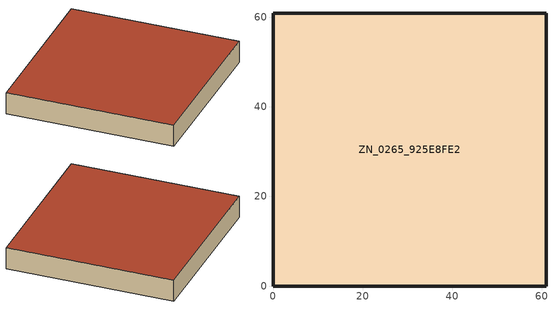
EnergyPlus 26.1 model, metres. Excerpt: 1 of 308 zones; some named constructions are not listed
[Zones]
ZN_0265_925E8FE2
 floor ground (Default_Floor_Construction): 0,60.93 60.93,60.93 60.93,0 0,0 z0
 wall outside (Default_Wall_Construction): 60.93,60.93 0,60.93 0,0 60.93,0 60.93,60.93 z0:8.29
 roof outside (Default_Roof_Construction): 0,0 60.93,0 60.93,60.93 0,60.93 z8.29
[Coil:Heating:Electric]
ZN_0260_14562137_PTAC_ELEC_HEAT: GreenFlow_HVAC_Availability_Schedule, 1, Autosize, ZN_0260_14562137_PTAC_COOL_OUT, ZN_0260_14562137_PTAC_HEAT_OUT
ZN_0261_1BCBFE75_PTAC_ELEC_HEAT: GreenFlow_HVAC_Availability_Schedule, 1, Autosize, ZN_0261_1BCBFE75_PTAC_COOL_OUT, ZN_0261_1BCBFE75_PTAC_HEAT_OUT
ZN_0262_9F618C37_PTAC_ELEC_HEAT: GreenFlow_HVAC_Availability_Schedule, 1, Autosize, ZN_0262_9F618C37_PTAC_COOL_OUT, ZN_0262_9F618C37_PTAC_HEAT_OUT
ZN_0263_2CB3BA79_PTAC_ELEC_HEAT: GreenFlow_HVAC_Availability_Schedule, 1, Autosize, ZN_0263_2CB3BA79_PTAC_COOL_OUT, ZN_0263_2CB3BA79_PTAC_HEAT_OUT
ZN_0264_B06BFED4_PTAC_ELEC_HEAT: GreenFlow_HVAC_Availability_Schedule, 1, Autosize, ZN_0264_B06BFED4_PTAC_COOL_OUT, ZN_0264_B06BFED4_PTAC_HEAT_OUT
ZN_0265_925E8FE2_PTAC_ELEC_HEAT: GreenFlow_HVAC_Availability_Schedule, 1, Autosize, ZN_0265_925E8FE2_PTAC_COOL_OUT, ZN_0265_925E8FE2_PTAC_HEAT_OUT
ZN_0267_497EA3B3_PTAC_ELEC_HEAT: GreenFlow_HVAC_Availability_Schedule, 1, Autosize, ZN_0267_497EA3B3_PTAC_COOL_OUT, ZN_0267_497EA3B3_PTAC_HEAT_OUT
ZN_0268_96945421_PTAC_ELEC_HEAT: GreenFlow_HVAC_Availability_Schedule, 1, Autosize, ZN_0268_96945421_PTAC_COOL_OUT, ZN_0268_96945421_PTAC_HEAT_OUT
ZN_0269_568115C0_PTAC_ELEC_HEAT: GreenFlow_HVAC_Availability_Schedule, 1, Autosize, ZN_0269_568115C0_PTAC_COOL_OUT, ZN_0269_568115C0_PTAC_HEAT_OUT
ZN_0270_57BF41B5_PTAC_ELEC_HEAT: GreenFlow_HVAC_Availability_Schedule, 1, Autosize, ZN_0270_57BF41B5_PTAC_COOL_OUT, ZN_0270_57BF41B5_PTAC_HEAT_OUT
ZN_0271_5AC21D28_PTAC_ELEC_HEAT: GreenFlow_HVAC_Availability_Schedule, 1, Autosize, ZN_0271_5AC21D28_PTAC_COOL_OUT, ZN_0271_5AC21D28_PTAC_HEAT_OUT
ZN_0272_B6A74653_PTAC_ELEC_HEAT: GreenFlow_HVAC_Availability_Schedule, 1, Autosize, ZN_0272_B6A74653_PTAC_COOL_OUT, ZN_0272_B6A74653_PTAC_HEAT_OUT
ZN_0273_2EEE0E20_PTAC_ELEC_HEAT: GreenFlow_HVAC_Availability_Schedule, 1, Autosize, ZN_0273_2EEE0E20_PTAC_COOL_OUT, ZN_0273_2EEE0E20_PTAC_HEAT_OUT
ZN_0274_1ED6441B_PTAC_ELEC_HEAT: GreenFlow_HVAC_Availability_Schedule, 1, Autosize, ZN_0274_1ED6441B_PTAC_COOL_OUT, ZN_0274_1ED6441B_PTAC_HEAT_OUT
ZN_0275_2B29D3B8_PTAC_ELEC_HEAT: GreenFlow_HVAC_Availability_Schedule, 1, Autosize, ZN_0275_2B29D3B8_PTAC_COOL_OUT, ZN_0275_2B29D3B8_PTAC_HEAT_OUT
ZN_0276_A71955C6_PTAC_ELEC_HEAT: GreenFlow_HVAC_Availability_Schedule, 1, Autosize, ZN_0276_A71955C6_PTAC_COOL_OUT, ZN_0276_A71955C6_PTAC_HEAT_OUT
ZN_0277_73DCF447_PTAC_ELEC_HEAT: GreenFlow_HVAC_Availability_Schedule, 1, Autosize, ZN_0277_73DCF447_PTAC_COOL_OUT, ZN_0277_73DCF447_PTAC_HEAT_OUT
ZN_0278_AD3DC999_PTAC_ELEC_HEAT: GreenFlow_HVAC_Availability_Schedule, 1, Autosize, ZN_0278_AD3DC999_PTAC_COOL_OUT, ZN_0278_AD3DC999_PTAC_HEAT_OUT
ZN_0279_43103D68_PTAC_ELEC_HEAT: GreenFlow_HVAC_Availability_Schedule, 1, Autosize, ZN_0279_43103D68_PTAC_COOL_OUT, ZN_0279_43103D68_PTAC_HEAT_OUT
ZN_0280_8D1EF124_PTAC_ELEC_HEAT: GreenFlow_HVAC_Availability_Schedule, 1, Autosize, ZN_0280_8D1EF124_PTAC_COOL_OUT, ZN_0280_8D1EF124_PTAC_HEAT_OUT
ZN_0281_C127CE46_PTAC_ELEC_HEAT: GreenFlow_HVAC_Availability_Schedule, 1, Autosize, ZN_0281_C127CE46_PTAC_COOL_OUT, ZN_0281_C127CE46_PTAC_HEAT_OUT
ZN_0282_C96AADF7_PTAC_ELEC_HEAT: GreenFlow_HVAC_Availability_Schedule, 1, Autosize, ZN_0282_C96AADF7_PTAC_COOL_OUT, ZN_0282_C96AADF7_PTAC_HEAT_OUT
ZN_0283_D56E37FB_PTAC_ELEC_HEAT: GreenFlow_HVAC_Availability_Schedule, 1, Autosize, ZN_0283_D56E37FB_PTAC_COOL_OUT, ZN_0283_D56E37FB_PTAC_HEAT_OUT
ZN_0284_2EA9F373_PTAC_ELEC_HEAT: GreenFlow_HVAC_Availability_Schedule, 1, Autosize, ZN_0284_2EA9F373_PTAC_COOL_OUT, ZN_0284_2EA9F373_PTAC_HEAT_OUT
ZN_0285_54473F78_PTAC_ELEC_HEAT: GreenFlow_HVAC_Availability_Schedule, 1, Autosize, ZN_0285_54473F78_PTAC_COOL_OUT, ZN_0285_54473F78_PTAC_HEAT_OUT
ZN_0286_5EF5517F_PTAC_ELEC_HEAT: GreenFlow_HVAC_Availability_Schedule, 1, Autosize, ZN_0286_5EF5517F_PTAC_COOL_OUT, ZN_0286_5EF5517F_PTAC_HEAT_OUT
ZN_0287_C19940B7_PTAC_ELEC_HEAT: GreenFlow_HVAC_Availability_Schedule, 1, Autosize, ZN_0287_C19940B7_PTAC_COOL_OUT, ZN_0287_C19940B7_PTAC_HEAT_OUT
ZN_0288_789A2830_PTAC_ELEC_HEAT: GreenFlow_HVAC_Availability_Schedule, 1, Autosize, ZN_0288_789A2830_PTAC_COOL_OUT, ZN_0288_789A2830_PTAC_HEAT_OUT
ZN_0289_FF7977CA_PTAC_ELEC_HEAT: GreenFlow_HVAC_Availability_Schedule, 1, Autosize, ZN_0289_FF7977CA_PTAC_COOL_OUT, ZN_0289_FF7977CA_PTAC_HEAT_OUT
ZN_0290_5F7CD2A7_PTAC_ELEC_HEAT: GreenFlow_HVAC_Availability_Schedule, 1, Autosize, ZN_0290_5F7CD2A7_PTAC_COOL_OUT, ZN_0290_5F7CD2A7_PTAC_HEAT_OUT
ZN_0291_1B97CAAF_PTAC_ELEC_HEAT: GreenFlow_HVAC_Availability_Schedule, 1, Autosize, ZN_0291_1B97CAAF_PTAC_COOL_OUT, ZN_0291_1B97CAAF_PTAC_HEAT_OUT
ZN_0292_DCDDE856_PTAC_ELEC_HEAT: GreenFlow_HVAC_Availability_Schedule, 1, Autosize, ZN_0292_DCDDE856_PTAC_COOL_OUT, ZN_0292_DCDDE856_PTAC_HEAT_OUT
ZN_0293_6FAE91E5_PTAC_ELEC_HEAT: GreenFlow_HVAC_Availability_Schedule, 1, Autosize, ZN_0293_6FAE91E5_PTAC_COOL_OUT, ZN_0293_6FAE91E5_PTAC_HEAT_OUT
ZN_0294_088EBCD4_PTAC_ELEC_HEAT: GreenFlow_HVAC_Availability_Schedule, 1, Autosize, ZN_0294_088EBCD4_PTAC_COOL_OUT, ZN_0294_088EBCD4_PTAC_HEAT_OUT
ZN_0295_4A4D56B9_PTAC_ELEC_HEAT: GreenFlow_HVAC_Availability_Schedule, 1, Autosize, ZN_0295_4A4D56B9_PTAC_COOL_OUT, ZN_0295_4A4D56B9_PTAC_HEAT_OUT
ZN_0296_4A7BE659_PTAC_ELEC_HEAT: GreenFlow_HVAC_Availability_Schedule, 1, Autosize, ZN_0296_4A7BE659_PTAC_COOL_OUT, ZN_0296_4A7BE659_PTAC_HEAT_OUT
ZN_0297_D9E6F5EB_PTAC_ELEC_HEAT: GreenFlow_HVAC_Availability_Schedule, 1, Autosize, ZN_0297_D9E6F5EB_PTAC_COOL_OUT, ZN_0297_D9E6F5EB_PTAC_HEAT_OUT
ZN_0298_ACFB5BB6_PTAC_ELEC_HEAT: GreenFlow_HVAC_Availability_Schedule, 1, Autosize, ZN_0298_ACFB5BB6_PTAC_COOL_OUT, ZN_0298_ACFB5BB6_PTAC_HEAT_OUT
ZN_0299_4A29A494_PTAC_ELEC_HEAT: GreenFlow_HVAC_Availability_Schedule, 1, Autosize, ZN_0299_4A29A494_PTAC_COOL_OUT, ZN_0299_4A29A494_PTAC_HEAT_OUT
ZN_0300_57F5CE82_PTAC_ELEC_HEAT: GreenFlow_HVAC_Availability_Schedule, 1, Autosize, ZN_0300_57F5CE82_PTAC_COOL_OUT, ZN_0300_57F5CE82_PTAC_HEAT_OUT
ZN_0301_A2B0C854_PTAC_ELEC_HEAT: GreenFlow_HVAC_Availability_Schedule, 1, Autosize, ZN_0301_A2B0C854_PTAC_COOL_OUT, ZN_0301_A2B0C854_PTAC_HEAT_OUT
ZN_0302_7EA2410B_PTAC_ELEC_HEAT: GreenFlow_HVAC_Availability_Schedule, 1, Autosize, ZN_0302_7EA2410B_PTAC_COOL_OUT, ZN_0302_7EA2410B_PTAC_HEAT_OUT
ZN_0303_013F9A39_PTAC_ELEC_HEAT: GreenFlow_HVAC_Availability_Schedule, 1, Autosize, ZN_0303_013F9A39_PTAC_COOL_OUT, ZN_0303_013F9A39_PTAC_HEAT_OUT
ZN_0304_7410DBD9_PTAC_ELEC_HEAT: GreenFlow_HVAC_Availability_Schedule, 1, Autosize, ZN_0304_7410DBD9_PTAC_COOL_OUT, ZN_0304_7410DBD9_PTAC_HEAT_OUT
ZN_0305_995A6535_PTAC_ELEC_HEAT: GreenFlow_HVAC_Availability_Schedule, 1, Autosize, ZN_0305_995A6535_PTAC_COOL_OUT, ZN_0305_995A6535_PTAC_HEAT_OUT
ZN_0306_D5AC2107_PTAC_ELEC_HEAT: GreenFlow_HVAC_Availability_Schedule, 1, Autosize, ZN_0306_D5AC2107_PTAC_COOL_OUT, ZN_0306_D5AC2107_PTAC_HEAT_OUT
ZN_0307_162B24A8_PTAC_ELEC_HEAT: GreenFlow_HVAC_Availability_Schedule, 1, Autosize, ZN_0307_162B24A8_PTAC_COOL_OUT, ZN_0307_162B24A8_PTAC_HEAT_OUT
ZN_0308_7C3D6784_PTAC_ELEC_HEAT: GreenFlow_HVAC_Availability_Schedule, 1, Autosize, ZN_0308_7C3D6784_PTAC_COOL_OUT, ZN_0308_7C3D6784_PTAC_HEAT_OUT
[Fan:OnOff]
ZN_0001_12B24915_PTAC_FAN: GreenFlow_HVAC_Availability_Schedule, 0.7, 75, Autosize, 0.9, 1, ZN_0001_12B24915_PTAC_HEAT_OUT, ZN_0001_12B24915_InletNode, , , Mode_B_Plus_PTAC
ZN_0002_2F584023_PTAC_FAN: GreenFlow_HVAC_Availability_Schedule, 0.7, 75, Autosize, 0.9, 1, ZN_0002_2F584023_PTAC_HEAT_OUT, ZN_0002_2F584023_InletNode, , , Mode_B_Plus_PTAC
ZN_0003_4700456C_PTAC_FAN: GreenFlow_HVAC_Availability_Schedule, 0.7, 75, Autosize, 0.9, 1, ZN_0003_4700456C_PTAC_HEAT_OUT, ZN_0003_4700456C_InletNode, , , Mode_B_Plus_PTAC
ZN_0004_25E92350_PTAC_FAN: GreenFlow_HVAC_Availability_Schedule, 0.7, 75, Autosize, 0.9, 1, ZN_0004_25E92350_PTAC_HEAT_OUT, ZN_0004_25E92350_InletNode, , , Mode_B_Plus_PTAC
ZN_0005_EFA813DD_PTAC_FAN: GreenFlow_HVAC_Availability_Schedule, 0.7, 75, Autosize, 0.9, 1, ZN_0005_EFA813DD_PTAC_HEAT_OUT, ZN_0005_EFA813DD_InletNode, , , Mode_B_Plus_PTAC
ZN_0006_4407D7F3_PTAC_FAN: GreenFlow_HVAC_Availability_Schedule, 0.7, 75, Autosize, 0.9, 1, ZN_0006_4407D7F3_PTAC_HEAT_OUT, ZN_0006_4407D7F3_InletNode, , , Mode_B_Plus_PTAC
ZN_0008_AACD45D4_PTAC_FAN: GreenFlow_HVAC_Availability_Schedule, 0.7, 75, Autosize, 0.9, 1, ZN_0008_AACD45D4_PTAC_HEAT_OUT, ZN_0008_AACD45D4_InletNode, , , Mode_B_Plus_PTAC
ZN_0009_4DD171D8_PTAC_FAN: GreenFlow_HVAC_Availability_Schedule, 0.7, 75, Autosize, 0.9, 1, ZN_0009_4DD171D8_PTAC_HEAT_OUT, ZN_0009_4DD171D8_InletNode, , , Mode_B_Plus_PTAC
ZN_0010_CDF1301F_PTAC_FAN: GreenFlow_HVAC_Availability_Schedule, 0.7, 75, Autosize, 0.9, 1, ZN_0010_CDF1301F_PTAC_HEAT_OUT, ZN_0010_CDF1301F_InletNode, , , Mode_B_Plus_PTAC
ZN_0011_666FDF42_PTAC_FAN: GreenFlow_HVAC_Availability_Schedule, 0.7, 75, Autosize, 0.9, 1, ZN_0011_666FDF42_PTAC_HEAT_OUT, ZN_0011_666FDF42_InletNode, , , Mode_B_Plus_PTAC
ZN_0012_CCD0FB84_PTAC_FAN: GreenFlow_HVAC_Availability_Schedule, 0.7, 75, Autosize, 0.9, 1, ZN_0012_CCD0FB84_PTAC_HEAT_OUT, ZN_0012_CCD0FB84_InletNode, , , Mode_B_Plus_PTAC
ZN_0013_CA43A6D5_PTAC_FAN: GreenFlow_HVAC_Availability_Schedule, 0.7, 75, Autosize, 0.9, 1, ZN_0013_CA43A6D5_PTAC_HEAT_OUT, ZN_0013_CA43A6D5_InletNode, , , Mode_B_Plus_PTAC
ZN_0014_216FB997_PTAC_FAN: GreenFlow_HVAC_Availability_Schedule, 0.7, 75, Autosize, 0.9, 1, ZN_0014_216FB997_PTAC_HEAT_OUT, ZN_0014_216FB997_InletNode, , , Mode_B_Plus_PTAC
ZN_0015_F88985B3_PTAC_FAN: GreenFlow_HVAC_Availability_Schedule, 0.7, 75, Autosize, 0.9, 1, ZN_0015_F88985B3_PTAC_HEAT_OUT, ZN_0015_F88985B3_InletNode, , , Mode_B_Plus_PTAC
ZN_0016_403E76CD_PTAC_FAN: GreenFlow_HVAC_Availability_Schedule, 0.7, 75, Autosize, 0.9, 1, ZN_0016_403E76CD_PTAC_HEAT_OUT, ZN_0016_403E76CD_InletNode, , , Mode_B_Plus_PTAC
ZN_0017_645665DC_PTAC_FAN: GreenFlow_HVAC_Availability_Schedule, 0.7, 75, Autosize, 0.9, 1, ZN_0017_645665DC_PTAC_HEAT_OUT, ZN_0017_645665DC_InletNode, , , Mode_B_Plus_PTAC
ZN_0018_FF16F60F_PTAC_FAN: GreenFlow_HVAC_Availability_Schedule, 0.7, 75, Autosize, 0.9, 1, ZN_0018_FF16F60F_PTAC_HEAT_OUT, ZN_0018_FF16F60F_InletNode, , , Mode_B_Plus_PTAC
ZN_0019_E1546479_PTAC_FAN: GreenFlow_HVAC_Availability_Schedule, 0.7, 75, Autosize, 0.9, 1, ZN_0019_E1546479_PTAC_HEAT_OUT, ZN_0019_E1546479_InletNode, , , Mode_B_Plus_PTAC
ZN_0020_E4647E0B_PTAC_FAN: GreenFlow_HVAC_Availability_Schedule, 0.7, 75, Autosize, 0.9, 1, ZN_0020_E4647E0B_PTAC_HEAT_OUT, ZN_0020_E4647E0B_InletNode, , , Mode_B_Plus_PTAC
ZN_0021_D0A7D8D3_PTAC_FAN: GreenFlow_HVAC_Availability_Schedule, 0.7, 75, Autosize, 0.9, 1, ZN_0021_D0A7D8D3_PTAC_HEAT_OUT, ZN_0021_D0A7D8D3_InletNode, , , Mode_B_Plus_PTAC
ZN_0022_CCAC5F6A_PTAC_FAN: GreenFlow_HVAC_Availability_Schedule, 0.7, 75, Autosize, 0.9, 1, ZN_0022_CCAC5F6A_PTAC_HEAT_OUT, ZN_0022_CCAC5F6A_InletNode, , , Mode_B_Plus_PTAC
ZN_0023_A8AB6EC0_PTAC_FAN: GreenFlow_HVAC_Availability_Schedule, 0.7, 75, Autosize, 0.9, 1, ZN_0023_A8AB6EC0_PTAC_HEAT_OUT, ZN_0023_A8AB6EC0_InletNode, , , Mode_B_Plus_PTAC
ZN_0024_2C71F249_PTAC_FAN: GreenFlow_HVAC_Availability_Schedule, 0.7, 75, Autosize, 0.9, 1, ZN_0024_2C71F249_PTAC_HEAT_OUT, ZN_0024_2C71F249_InletNode, , , Mode_B_Plus_PTAC
ZN_0025_1AA93AF2_PTAC_FAN: GreenFlow_HVAC_Availability_Schedule, 0.7, 75, Autosize, 0.9, 1, ZN_0025_1AA93AF2_PTAC_HEAT_OUT, ZN_0025_1AA93AF2_InletNode, , , Mode_B_Plus_PTAC
ZN_0026_11101CB4_PTAC_FAN: GreenFlow_HVAC_Availability_Schedule, 0.7, 75, Autosize, 0.9, 1, ZN_0026_11101CB4_PTAC_HEAT_OUT, ZN_0026_11101CB4_InletNode, , , Mode_B_Plus_PTAC
ZN_0027_09FD8042_PTAC_FAN: GreenFlow_HVAC_Availability_Schedule, 0.7, 75, Autosize, 0.9, 1, ZN_0027_09FD8042_PTAC_HEAT_OUT, ZN_0027_09FD8042_InletNode, , , Mode_B_Plus_PTAC
ZN_0029_EBFF8A64_PTAC_FAN: GreenFlow_HVAC_Availability_Schedule, 0.7, 75, Autosize, 0.9, 1, ZN_0029_EBFF8A64_PTAC_HEAT_OUT, ZN_0029_EBFF8A64_InletNode, , , Mode_B_Plus_PTAC
ZN_0030_D2E42246_PTAC_FAN: GreenFlow_HVAC_Availability_Schedule, 0.7, 75, Autosize, 0.9, 1, ZN_0030_D2E42246_PTAC_HEAT_OUT, ZN_0030_D2E42246_InletNode, , , Mode_B_Plus_PTAC
ZN_0031_FAD1FC41_PTAC_FAN: GreenFlow_HVAC_Availability_Schedule, 0.7, 75, Autosize, 0.9, 1, ZN_0031_FAD1FC41_PTAC_HEAT_OUT, ZN_0031_FAD1FC41_InletNode, , , Mode_B_Plus_PTAC
ZN_0032_6F561391_PTAC_FAN: GreenFlow_HVAC_Availability_Schedule, 0.7, 75, Autosize, 0.9, 1, ZN_0032_6F561391_PTAC_HEAT_OUT, ZN_0032_6F561391_InletNode, , , Mode_B_Plus_PTAC
ZN_0033_D39EEAB2_PTAC_FAN: GreenFlow_HVAC_Availability_Schedule, 0.7, 75, Autosize, 0.9, 1, ZN_0033_D39EEAB2_PTAC_HEAT_OUT, ZN_0033_D39EEAB2_InletNode, , , Mode_B_Plus_PTAC
ZN_0034_07287086_PTAC_FAN: GreenFlow_HVAC_Availability_Schedule, 0.7, 75, Autosize, 0.9, 1, ZN_0034_07287086_PTAC_HEAT_OUT, ZN_0034_07287086_InletNode, , , Mode_B_Plus_PTAC
ZN_0035_F6236351_PTAC_FAN: GreenFlow_HVAC_Availability_Schedule, 0.7, 75, Autosize, 0.9, 1, ZN_0035_F6236351_PTAC_HEAT_OUT, ZN_0035_F6236351_InletNode, , , Mode_B_Plus_PTAC
ZN_0036_E3B484D9_PTAC_FAN: GreenFlow_HVAC_Availability_Schedule, 0.7, 75, Autosize, 0.9, 1, ZN_0036_E3B484D9_PTAC_HEAT_OUT, ZN_0036_E3B484D9_InletNode, , , Mode_B_Plus_PTAC
ZN_0037_D1EA7236_PTAC_FAN: GreenFlow_HVAC_Availability_Schedule, 0.7, 75, Autosize, 0.9, 1, ZN_0037_D1EA7236_PTAC_HEAT_OUT, ZN_0037_D1EA7236_InletNode, , , Mode_B_Plus_PTAC
ZN_0038_CD8851FE_PTAC_FAN: GreenFlow_HVAC_Availability_Schedule, 0.7, 75, Autosize, 0.9, 1, ZN_0038_CD8851FE_PTAC_HEAT_OUT, ZN_0038_CD8851FE_InletNode, , , Mode_B_Plus_PTAC
ZN_0039_805816AB_PTAC_FAN: GreenFlow_HVAC_Availability_Schedule, 0.7, 75, Autosize, 0.9, 1, ZN_0039_805816AB_PTAC_HEAT_OUT, ZN_0039_805816AB_InletNode, , , Mode_B_Plus_PTAC
ZN_0040_E6ECC151_PTAC_FAN: GreenFlow_HVAC_Availability_Schedule, 0.7, 75, Autosize, 0.9, 1, ZN_0040_E6ECC151_PTAC_HEAT_OUT, ZN_0040_E6ECC151_InletNode, , , Mode_B_Plus_PTAC
ZN_0041_BD9F7171_PTAC_FAN: GreenFlow_HVAC_Availability_Schedule, 0.7, 75, Autosize, 0.9, 1, ZN_0041_BD9F7171_PTAC_HEAT_OUT, ZN_0041_BD9F7171_InletNode, , , Mode_B_Plus_PTAC
ZN_0042_93E09D7C_PTAC_FAN: GreenFlow_HVAC_Availability_Schedule, 0.7, 75, Autosize, 0.9, 1, ZN_0042_93E09D7C_PTAC_HEAT_OUT, ZN_0042_93E09D7C_InletNode, , , Mode_B_Plus_PTAC
ZN_0043_32E0336D_PTAC_FAN: GreenFlow_HVAC_Availability_Schedule, 0.7, 75, Autosize, 0.9, 1, ZN_0043_32E0336D_PTAC_HEAT_OUT, ZN_0043_32E0336D_InletNode, , , Mode_B_Plus_PTAC
ZN_0044_62C79DBA_PTAC_FAN: GreenFlow_HVAC_Availability_Schedule, 0.7, 75, Autosize, 0.9, 1, ZN_0044_62C79DBA_PTAC_HEAT_OUT, ZN_0044_62C79DBA_InletNode, , , Mode_B_Plus_PTAC
ZN_0045_E89C8486_PTAC_FAN: GreenFlow_HVAC_Availability_Schedule, 0.7, 75, Autosize, 0.9, 1, ZN_0045_E89C8486_PTAC_HEAT_OUT, ZN_0045_E89C8486_InletNode, , , Mode_B_Plus_PTAC
ZN_0046_72F797FC_PTAC_FAN: GreenFlow_HVAC_Availability_Schedule, 0.7, 75, Autosize, 0.9, 1, ZN_0046_72F797FC_PTAC_HEAT_OUT, ZN_0046_72F797FC_InletNode, , , Mode_B_Plus_PTAC
ZN_0047_8D349150_PTAC_FAN: GreenFlow_HVAC_Availability_Schedule, 0.7, 75, Autosize, 0.9, 1, ZN_0047_8D349150_PTAC_HEAT_OUT, ZN_0047_8D349150_InletNode, , , Mode_B_Plus_PTAC
ZN_0048_74763835_PTAC_FAN: GreenFlow_HVAC_Availability_Schedule, 0.7, 75, Autosize, 0.9, 1, ZN_0048_74763835_PTAC_HEAT_OUT, ZN_0048_74763835_InletNode, , , Mode_B_Plus_PTAC
ZN_0049_2C5722CB_PTAC_FAN: GreenFlow_HVAC_Availability_Schedule, 0.7, 75, Autosize, 0.9, 1, ZN_0049_2C5722CB_PTAC_HEAT_OUT, ZN_0049_2C5722CB_InletNode, , , Mode_B_Plus_PTAC
ZN_0050_44FE4565_PTAC_FAN: GreenFlow_HVAC_Availability_Schedule, 0.7, 75, Autosize, 0.9, 1, ZN_0050_44FE4565_PTAC_HEAT_OUT, ZN_0050_44FE4565_InletNode, , , Mode_B_Plus_PTAC
ZN_0051_D4714813_PTAC_FAN: GreenFlow_HVAC_Availability_Schedule, 0.7, 75, Autosize, 0.9, 1, ZN_0051_D4714813_PTAC_HEAT_OUT, ZN_0051_D4714813_InletNode, , , Mode_B_Plus_PTAC
ZN_0052_AA318482_PTAC_FAN: GreenFlow_HVAC_Availability_Schedule, 0.7, 75, Autosize, 0.9, 1, ZN_0052_AA318482_PTAC_HEAT_OUT, ZN_0052_AA318482_InletNode, , , Mode_B_Plus_PTAC
ZN_0053_ECA294FF_PTAC_FAN: GreenFlow_HVAC_Availability_Schedule, 0.7, 75, Autosize, 0.9, 1, ZN_0053_ECA294FF_PTAC_HEAT_OUT, ZN_0053_ECA294FF_InletNode, , , Mode_B_Plus_PTAC
ZN_0054_0927E1E7_PTAC_FAN: GreenFlow_HVAC_Availability_Schedule, 0.7, 75, Autosize, 0.9, 1, ZN_0054_0927E1E7_PTAC_HEAT_OUT, ZN_0054_0927E1E7_InletNode, , , Mode_B_Plus_PTAC
ZN_0055_D135CC29_PTAC_FAN: GreenFlow_HVAC_Availability_Schedule, 0.7, 75, Autosize, 0.9, 1, ZN_0055_D135CC29_PTAC_HEAT_OUT, ZN_0055_D135CC29_InletNode, , , Mode_B_Plus_PTAC
ZN_0056_5A421ED2_PTAC_FAN: GreenFlow_HVAC_Availability_Schedule, 0.7, 75, Autosize, 0.9, 1, ZN_0056_5A421ED2_PTAC_HEAT_OUT, ZN_0056_5A421ED2_InletNode, , , Mode_B_Plus_PTAC
ZN_0057_24AD0651_PTAC_FAN: GreenFlow_HVAC_Availability_Schedule, 0.7, 75, Autosize, 0.9, 1, ZN_0057_24AD0651_PTAC_HEAT_OUT, ZN_0057_24AD0651_InletNode, , , Mode_B_Plus_PTAC
ZN_0058_8B5FAAD6_PTAC_FAN: GreenFlow_HVAC_Availability_Schedule, 0.7, 75, Autosize, 0.9, 1, ZN_0058_8B5FAAD6_PTAC_HEAT_OUT, ZN_0058_8B5FAAD6_InletNode, , , Mode_B_Plus_PTAC
ZN_0059_FD6487CE_PTAC_FAN: GreenFlow_HVAC_Availability_Schedule, 0.7, 75, Autosize, 0.9, 1, ZN_0059_FD6487CE_PTAC_HEAT_OUT, ZN_0059_FD6487CE_InletNode, , , Mode_B_Plus_PTAC
ZN_0060_80EA84EC_PTAC_FAN: GreenFlow_HVAC_Availability_Schedule, 0.7, 75, Autosize, 0.9, 1, ZN_0060_80EA84EC_PTAC_HEAT_OUT, ZN_0060_80EA84EC_InletNode, , , Mode_B_Plus_PTAC
ZN_0061_5B30B6A9_PTAC_FAN: GreenFlow_HVAC_Availability_Schedule, 0.7, 75, Autosize, 0.9, 1, ZN_0061_5B30B6A9_PTAC_HEAT_OUT, ZN_0061_5B30B6A9_InletNode, , , Mode_B_Plus_PTAC
ZN_0062_4AA5C31E_PTAC_FAN: GreenFlow_HVAC_Availability_Schedule, 0.7, 75, Autosize, 0.9, 1, ZN_0062_4AA5C31E_PTAC_HEAT_OUT, ZN_0062_4AA5C31E_InletNode, , , Mode_B_Plus_PTAC
ZN_0063_CA0FA094_PTAC_FAN: GreenFlow_HVAC_Availability_Schedule, 0.7, 75, Autosize, 0.9, 1, ZN_0063_CA0FA094_PTAC_HEAT_OUT, ZN_0063_CA0FA094_InletNode, , , Mode_B_Plus_PTAC
ZN_0064_BA125166_PTAC_FAN: GreenFlow_HVAC_Availability_Schedule, 0.7, 75, Autosize, 0.9, 1, ZN_0064_BA125166_PTAC_HEAT_OUT, ZN_0064_BA125166_InletNode, , , Mode_B_Plus_PTAC
ZN_0065_D0141B2A_PTAC_FAN: GreenFlow_HVAC_Availability_Schedule, 0.7, 75, Autosize, 0.9, 1, ZN_0065_D0141B2A_PTAC_HEAT_OUT, ZN_0065_D0141B2A_InletNode, , , Mode_B_Plus_PTAC
ZN_0066_A3FC4101_PTAC_FAN: GreenFlow_HVAC_Availability_Schedule, 0.7, 75, Autosize, 0.9, 1, ZN_0066_A3FC4101_PTAC_HEAT_OUT, ZN_0066_A3FC4101_InletNode, , , Mode_B_Plus_PTAC
ZN_0067_7921E256_PTAC_FAN: GreenFlow_HVAC_Availability_Schedule, 0.7, 75, Autosize, 0.9, 1, ZN_0067_7921E256_PTAC_HEAT_OUT, ZN_0067_7921E256_InletNode, , , Mode_B_Plus_PTAC
ZN_0068_FE5F2D81_PTAC_FAN: GreenFlow_HVAC_Availability_Schedule, 0.7, 75, Autosize, 0.9, 1, ZN_0068_FE5F2D81_PTAC_HEAT_OUT, ZN_0068_FE5F2D81_InletNode, , , Mode_B_Plus_PTAC
ZN_0069_8B99F584_PTAC_FAN: GreenFlow_HVAC_Availability_Schedule, 0.7, 75, Autosize, 0.9, 1, ZN_0069_8B99F584_PTAC_HEAT_OUT, ZN_0069_8B99F584_InletNode, , , Mode_B_Plus_PTAC
ZN_0070_0FFC801F_PTAC_FAN: GreenFlow_HVAC_Availability_Schedule, 0.7, 75, Autosize, 0.9, 1, ZN_0070_0FFC801F_PTAC_HEAT_OUT, ZN_0070_0FFC801F_InletNode, , , Mode_B_Plus_PTAC
ZN_0071_763C5296_PTAC_FAN: GreenFlow_HVAC_Availability_Schedule, 0.7, 75, Autosize, 0.9, 1, ZN_0071_763C5296_PTAC_HEAT_OUT, ZN_0071_763C5296_InletNode, , , Mode_B_Plus_PTAC
ZN_0072_BAEBCCCF_PTAC_FAN: GreenFlow_HVAC_Availability_Schedule, 0.7, 75, Autosize, 0.9, 1, ZN_0072_BAEBCCCF_PTAC_HEAT_OUT, ZN_0072_BAEBCCCF_InletNode, , , Mode_B_Plus_PTAC
ZN_0073_89407D05_PTAC_FAN: GreenFlow_HVAC_Availability_Schedule, 0.7, 75, Autosize, 0.9, 1, ZN_0073_89407D05_PTAC_HEAT_OUT, ZN_0073_89407D05_InletNode, , , Mode_B_Plus_PTAC
ZN_0074_4243A346_PTAC_FAN: GreenFlow_HVAC_Availability_Schedule, 0.7, 75, Autosize, 0.9, 1, ZN_0074_4243A346_PTAC_HEAT_OUT, ZN_0074_4243A346_InletNode, , , Mode_B_Plus_PTAC
ZN_0075_1CD46F5D_PTAC_FAN: GreenFlow_HVAC_Availability_Schedule, 0.7, 75, Autosize, 0.9, 1, ZN_0075_1CD46F5D_PTAC_HEAT_OUT, ZN_0075_1CD46F5D_InletNode, , , Mode_B_Plus_PTAC
ZN_0076_3584C968_PTAC_FAN: GreenFlow_HVAC_Availability_Schedule, 0.7, 75, Autosize, 0.9, 1, ZN_0076_3584C968_PTAC_HEAT_OUT, ZN_0076_3584C968_InletNode, , , Mode_B_Plus_PTAC
ZN_0077_A5D54006_PTAC_FAN: GreenFlow_HVAC_Availability_Schedule, 0.7, 75, Autosize, 0.9, 1, ZN_0077_A5D54006_PTAC_HEAT_OUT, ZN_0077_A5D54006_InletNode, , , Mode_B_Plus_PTAC
ZN_0078_6BE1D243_PTAC_FAN: GreenFlow_HVAC_Availability_Schedule, 0.7, 75, Autosize, 0.9, 1, ZN_0078_6BE1D243_PTAC_HEAT_OUT, ZN_0078_6BE1D243_InletNode, , , Mode_B_Plus_PTAC
ZN_0079_C593E473_PTAC_FAN: GreenFlow_HVAC_Availability_Schedule, 0.7, 75, Autosize, 0.9, 1, ZN_0079_C593E473_PTAC_HEAT_OUT, ZN_0079_C593E473_InletNode, , , Mode_B_Plus_PTAC
ZN_0080_60393F61_PTAC_FAN: GreenFlow_HVAC_Availability_Schedule, 0.7, 75, Autosize, 0.9, 1, ZN_0080_60393F61_PTAC_HEAT_OUT, ZN_0080_60393F61_InletNode, , , Mode_B_Plus_PTAC
ZN_0081_5B88B2C4_PTAC_FAN: GreenFlow_HVAC_Availability_Schedule, 0.7, 75, Autosize, 0.9, 1, ZN_0081_5B88B2C4_PTAC_HEAT_OUT, ZN_0081_5B88B2C4_InletNode, , , Mode_B_Plus_PTAC
ZN_0082_7FEB8538_PTAC_FAN: GreenFlow_HVAC_Availability_Schedule, 0.7, 75, Autosize, 0.9, 1, ZN_0082_7FEB8538_PTAC_HEAT_OUT, ZN_0082_7FEB8538_InletNode, , , Mode_B_Plus_PTAC
ZN_0083_B71B7883_PTAC_FAN: GreenFlow_HVAC_Availability_Schedule, 0.7, 75, Autosize, 0.9, 1, ZN_0083_B71B7883_PTAC_HEAT_OUT, ZN_0083_B71B7883_InletNode, , , Mode_B_Plus_PTAC
ZN_0084_3E85CF33_PTAC_FAN: GreenFlow_HVAC_Availability_Schedule, 0.7, 75, Autosize, 0.9, 1, ZN_0084_3E85CF33_PTAC_HEAT_OUT, ZN_0084_3E85CF33_InletNode, , , Mode_B_Plus_PTAC
ZN_0085_D88B0DE9_PTAC_FAN: GreenFlow_HVAC_Availability_Schedule, 0.7, 75, Autosize, 0.9, 1, ZN_0085_D88B0DE9_PTAC_HEAT_OUT, ZN_0085_D88B0DE9_InletNode, , , Mode_B_Plus_PTAC
ZN_0086_D3B1ABF0_PTAC_FAN: GreenFlow_HVAC_Availability_Schedule, 0.7, 75, Autosize, 0.9, 1, ZN_0086_D3B1ABF0_PTAC_HEAT_OUT, ZN_0086_D3B1ABF0_InletNode, , , Mode_B_Plus_PTAC
ZN_0087_65D7194A_PTAC_FAN: GreenFlow_HVAC_Availability_Schedule, 0.7, 75, Autosize, 0.9, 1, ZN_0087_65D7194A_PTAC_HEAT_OUT, ZN_0087_65D7194A_InletNode, , , Mode_B_Plus_PTAC
ZN_0088_158AE9F1_PTAC_FAN: GreenFlow_HVAC_Availability_Schedule, 0.7, 75, Autosize, 0.9, 1, ZN_0088_158AE9F1_PTAC_HEAT_OUT, ZN_0088_158AE9F1_InletNode, , , Mode_B_Plus_PTAC
ZN_0089_578B3840_PTAC_FAN: GreenFlow_HVAC_Availability_Schedule, 0.7, 75, Autosize, 0.9, 1, ZN_0089_578B3840_PTAC_HEAT_OUT, ZN_0089_578B3840_InletNode, , , Mode_B_Plus_PTAC
ZN_0090_5E97317B_PTAC_FAN: GreenFlow_HVAC_Availability_Schedule, 0.7, 75, Autosize, 0.9, 1, ZN_0090_5E97317B_PTAC_HEAT_OUT, ZN_0090_5E97317B_InletNode, , , Mode_B_Plus_PTAC
ZN_0091_61E6C96D_PTAC_FAN: GreenFlow_HVAC_Availability_Schedule, 0.7, 75, Autosize, 0.9, 1, ZN_0091_61E6C96D_PTAC_HEAT_OUT, ZN_0091_61E6C96D_InletNode, , , Mode_B_Plus_PTAC
ZN_0092_3D5D5047_PTAC_FAN: GreenFlow_HVAC_Availability_Schedule, 0.7, 75, Autosize, 0.9, 1, ZN_0092_3D5D5047_PTAC_HEAT_OUT, ZN_0092_3D5D5047_InletNode, , , Mode_B_Plus_PTAC
ZN_0093_1F54CC27_PTAC_FAN: GreenFlow_HVAC_Availability_Schedule, 0.7, 75, Autosize, 0.9, 1, ZN_0093_1F54CC27_PTAC_HEAT_OUT, ZN_0093_1F54CC27_InletNode, , , Mode_B_Plus_PTAC
ZN_0094_BF995C70_PTAC_FAN: GreenFlow_HVAC_Availability_Schedule, 0.7, 75, Autosize, 0.9, 1, ZN_0094_BF995C70_PTAC_HEAT_OUT, ZN_0094_BF995C70_InletNode, , , Mode_B_Plus_PTAC
ZN_0095_050112E3_PTAC_FAN: GreenFlow_HVAC_Availability_Schedule, 0.7, 75, Autosize, 0.9, 1, ZN_0095_050112E3_PTAC_HEAT_OUT, ZN_0095_050112E3_InletNode, , , Mode_B_Plus_PTAC
ZN_0096_431D82AE_PTAC_FAN: GreenFlow_HVAC_Availability_Schedule, 0.7, 75, Autosize, 0.9, 1, ZN_0096_431D82AE_PTAC_HEAT_OUT, ZN_0096_431D82AE_InletNode, , , Mode_B_Plus_PTAC
ZN_0097_276B1241_PTAC_FAN: GreenFlow_HVAC_Availability_Schedule, 0.7, 75, Autosize, 0.9, 1, ZN_0097_276B1241_PTAC_HEAT_OUT, ZN_0097_276B1241_InletNode, , , Mode_B_Plus_PTAC
ZN_0098_15BE5F56_PTAC_FAN: GreenFlow_HVAC_Availability_Schedule, 0.7, 75, Autosize, 0.9, 1, ZN_0098_15BE5F56_PTAC_HEAT_OUT, ZN_0098_15BE5F56_InletNode, , , Mode_B_Plus_PTAC
ZN_0099_891CF93B_PTAC_FAN: GreenFlow_HVAC_Availability_Schedule, 0.7, 75, Autosize, 0.9, 1, ZN_0099_891CF93B_PTAC_HEAT_OUT, ZN_0099_891CF93B_InletNode, , , Mode_B_Plus_PTAC
ZN_0100_E4049AD5_PTAC_FAN: GreenFlow_HVAC_Availability_Schedule, 0.7, 75, Autosize, 0.9, 1, ZN_0100_E4049AD5_PTAC_HEAT_OUT, ZN_0100_E4049AD5_InletNode, , , Mode_B_Plus_PTAC
ZN_0101_053E6DE0_PTAC_FAN: GreenFlow_HVAC_Availability_Schedule, 0.7, 75, Autosize, 0.9, 1, ZN_0101_053E6DE0_PTAC_HEAT_OUT, ZN_0101_053E6DE0_InletNode, , , Mode_B_Plus_PTAC
ZN_0102_B62572B0_PTAC_FAN: GreenFlow_HVAC_Availability_Schedule, 0.7, 75, Autosize, 0.9, 1, ZN_0102_B62572B0_PTAC_HEAT_OUT, ZN_0102_B62572B0_InletNode, , , Mode_B_Plus_PTAC
ZN_0103_C0BB0567_PTAC_FAN: GreenFlow_HVAC_Availability_Schedule, 0.7, 75, Autosize, 0.9, 1, ZN_0103_C0BB0567_PTAC_HEAT_OUT, ZN_0103_C0BB0567_InletNode, , , Mode_B_Plus_PTAC
ZN_0104_DA2CA90D_PTAC_FAN: GreenFlow_HVAC_Availability_Schedule, 0.7, 75, Autosize, 0.9, 1, ZN_0104_DA2CA90D_PTAC_HEAT_OUT, ZN_0104_DA2CA90D_InletNode, , , Mode_B_Plus_PTAC
ZN_0105_54FF726E_PTAC_FAN: GreenFlow_HVAC_Availability_Schedule, 0.7, 75, Autosize, 0.9, 1, ZN_0105_54FF726E_PTAC_HEAT_OUT, ZN_0105_54FF726E_InletNode, , , Mode_B_Plus_PTAC
ZN_0106_C3A8ABA2_PTAC_FAN: GreenFlow_HVAC_Availability_Schedule, 0.7, 75, Autosize, 0.9, 1, ZN_0106_C3A8ABA2_PTAC_HEAT_OUT, ZN_0106_C3A8ABA2_InletNode, , , Mode_B_Plus_PTAC
ZN_0107_3B69C13B_PTAC_FAN: GreenFlow_HVAC_Availability_Schedule, 0.7, 75, Autosize, 0.9, 1, ZN_0107_3B69C13B_PTAC_HEAT_OUT, ZN_0107_3B69C13B_InletNode, , , Mode_B_Plus_PTAC
ZN_0108_2ECEB8B8_PTAC_FAN: GreenFlow_HVAC_Availability_Schedule, 0.7, 75, Autosize, 0.9, 1, ZN_0108_2ECEB8B8_PTAC_HEAT_OUT, ZN_0108_2ECEB8B8_InletNode, , , Mode_B_Plus_PTAC
ZN_0109_8CF1A8A4_PTAC_FAN: GreenFlow_HVAC_Availability_Schedule, 0.7, 75, Autosize, 0.9, 1, ZN_0109_8CF1A8A4_PTAC_HEAT_OUT, ZN_0109_8CF1A8A4_InletNode, , , Mode_B_Plus_PTAC
ZN_0110_A2A33FEC_PTAC_FAN: GreenFlow_HVAC_Availability_Schedule, 0.7, 75, Autosize, 0.9, 1, ZN_0110_A2A33FEC_PTAC_HEAT_OUT, ZN_0110_A2A33FEC_InletNode, , , Mode_B_Plus_PTAC
ZN_0111_E1FD624E_PTAC_FAN: GreenFlow_HVAC_Availability_Schedule, 0.7, 75, Autosize, 0.9, 1, ZN_0111_E1FD624E_PTAC_HEAT_OUT, ZN_0111_E1FD624E_InletNode, , , Mode_B_Plus_PTAC
ZN_0112_5075EF12_PTAC_FAN: GreenFlow_HVAC_Availability_Schedule, 0.7, 75, Autosize, 0.9, 1, ZN_0112_5075EF12_PTAC_HEAT_OUT, ZN_0112_5075EF12_InletNode, , , Mode_B_Plus_PTAC
ZN_0113_2745A60C_PTAC_FAN: GreenFlow_HVAC_Availability_Schedule, 0.7, 75, Autosize, 0.9, 1, ZN_0113_2745A60C_PTAC_HEAT_OUT, ZN_0113_2745A60C_InletNode, , , Mode_B_Plus_PTAC
ZN_0114_DA9CAD05_PTAC_FAN: GreenFlow_HVAC_Availability_Schedule, 0.7, 75, Autosize, 0.9, 1, ZN_0114_DA9CAD05_PTAC_HEAT_OUT, ZN_0114_DA9CAD05_InletNode, , , Mode_B_Plus_PTAC
ZN_0115_1A06BB29_PTAC_FAN: GreenFlow_HVAC_Availability_Schedule, 0.7, 75, Autosize, 0.9, 1, ZN_0115_1A06BB29_PTAC_HEAT_OUT, ZN_0115_1A06BB29_InletNode, , , Mode_B_Plus_PTAC
ZN_0116_67DAA7C4_PTAC_FAN: GreenFlow_HVAC_Availability_Schedule, 0.7, 75, Autosize, 0.9, 1, ZN_0116_67DAA7C4_PTAC_HEAT_OUT, ZN_0116_67DAA7C4_InletNode, , , Mode_B_Plus_PTAC
ZN_0117_FF8AE766_PTAC_FAN: GreenFlow_HVAC_Availability_Schedule, 0.7, 75, Autosize, 0.9, 1, ZN_0117_FF8AE766_PTAC_HEAT_OUT, ZN_0117_FF8AE766_InletNode, , , Mode_B_Plus_PTAC
ZN_0118_23E23B3E_PTAC_FAN: GreenFlow_HVAC_Availability_Schedule, 0.7, 75, Autosize, 0.9, 1, ZN_0118_23E23B3E_PTAC_HEAT_OUT, ZN_0118_23E23B3E_InletNode, , , Mode_B_Plus_PTAC
ZN_0119_F966DF6A_PTAC_FAN: GreenFlow_HVAC_Availability_Schedule, 0.7, 75, Autosize, 0.9, 1, ZN_0119_F966DF6A_PTAC_HEAT_OUT, ZN_0119_F966DF6A_InletNode, , , Mode_B_Plus_PTAC
ZN_0120_59860113_PTAC_FAN: GreenFlow_HVAC_Availability_Schedule, 0.7, 75, Autosize, 0.9, 1, ZN_0120_59860113_PTAC_HEAT_OUT, ZN_0120_59860113_InletNode, , , Mode_B_Plus_PTAC
ZN_0121_C280815B_PTAC_FAN: GreenFlow_HVAC_Availability_Schedule, 0.7, 75, Autosize, 0.9, 1, ZN_0121_C280815B_PTAC_HEAT_OUT, ZN_0121_C280815B_InletNode, , , Mode_B_Plus_PTAC
ZN_0122_95A403C9_PTAC_FAN: GreenFlow_HVAC_Availability_Schedule, 0.7, 75, Autosize, 0.9, 1, ZN_0122_95A403C9_PTAC_HEAT_OUT, ZN_0122_95A403C9_InletNode, , , Mode_B_Plus_PTAC
ZN_0123_26A2CCAB_PTAC_FAN: GreenFlow_HVAC_Availability_Schedule, 0.7, 75, Autosize, 0.9, 1, ZN_0123_26A2CCAB_PTAC_HEAT_OUT, ZN_0123_26A2CCAB_InletNode, , , Mode_B_Plus_PTAC
ZN_0124_A8FB1DF4_PTAC_FAN: GreenFlow_HVAC_Availability_Schedule, 0.7, 75, Autosize, 0.9, 1, ZN_0124_A8FB1DF4_PTAC_HEAT_OUT, ZN_0124_A8FB1DF4_InletNode, , , Mode_B_Plus_PTAC
ZN_0125_6FCFDAB5_PTAC_FAN: GreenFlow_HVAC_Availability_Schedule, 0.7, 75, Autosize, 0.9, 1, ZN_0125_6FCFDAB5_PTAC_HEAT_OUT, ZN_0125_6FCFDAB5_InletNode, , , Mode_B_Plus_PTAC
ZN_0126_525020AB_PTAC_FAN: GreenFlow_HVAC_Availability_Schedule, 0.7, 75, Autosize, 0.9, 1, ZN_0126_525020AB_PTAC_HEAT_OUT, ZN_0126_525020AB_InletNode, , , Mode_B_Plus_PTAC
ZN_0127_4ABBF6DC_PTAC_FAN: GreenFlow_HVAC_Availability_Schedule, 0.7, 75, Autosize, 0.9, 1, ZN_0127_4ABBF6DC_PTAC_HEAT_OUT, ZN_0127_4ABBF6DC_InletNode, , , Mode_B_Plus_PTAC
ZN_0128_343C80E1_PTAC_FAN: GreenFlow_HVAC_Availability_Schedule, 0.7, 75, Autosize, 0.9, 1, ZN_0128_343C80E1_PTAC_HEAT_OUT, ZN_0128_343C80E1_InletNode, , , Mode_B_Plus_PTAC
ZN_0129_FCDEA63D_PTAC_FAN: GreenFlow_HVAC_Availability_Schedule, 0.7, 75, Autosize, 0.9, 1, ZN_0129_FCDEA63D_PTAC_HEAT_OUT, ZN_0129_FCDEA63D_InletNode, , , Mode_B_Plus_PTAC
ZN_0130_450B3D0F_PTAC_FAN: GreenFlow_HVAC_Availability_Schedule, 0.7, 75, Autosize, 0.9, 1, ZN_0130_450B3D0F_PTAC_HEAT_OUT, ZN_0130_450B3D0F_InletNode, , , Mode_B_Plus_PTAC
ZN_0131_F4D99DD2_PTAC_FAN: GreenFlow_HVAC_Availability_Schedule, 0.7, 75, Autosize, 0.9, 1, ZN_0131_F4D99DD2_PTAC_HEAT_OUT, ZN_0131_F4D99DD2_InletNode, , , Mode_B_Plus_PTAC
ZN_0132_76635643_PTAC_FAN: GreenFlow_HVAC_Availability_Schedule, 0.7, 75, Autosize, 0.9, 1, ZN_0132_76635643_PTAC_HEAT_OUT, ZN_0132_76635643_InletNode, , , Mode_B_Plus_PTAC
ZN_0133_599566F8_PTAC_FAN: GreenFlow_HVAC_Availability_Schedule, 0.7, 75, Autosize, 0.9, 1, ZN_0133_599566F8_PTAC_HEAT_OUT, ZN_0133_599566F8_InletNode, , , Mode_B_Plus_PTAC
ZN_0134_6E2F8750_PTAC_FAN: GreenFlow_HVAC_Availability_Schedule, 0.7, 75, Autosize, 0.9, 1, ZN_0134_6E2F8750_PTAC_HEAT_OUT, ZN_0134_6E2F8750_InletNode, , , Mode_B_Plus_PTAC
ZN_0135_84FB2F40_PTAC_FAN: GreenFlow_HVAC_Availability_Schedule, 0.7, 75, Autosize, 0.9, 1, ZN_0135_84FB2F40_PTAC_HEAT_OUT, ZN_0135_84FB2F40_InletNode, , , Mode_B_Plus_PTAC
ZN_0136_4DD20BCC_PTAC_FAN: GreenFlow_HVAC_Availability_Schedule, 0.7, 75, Autosize, 0.9, 1, ZN_0136_4DD20BCC_PTAC_HEAT_OUT, ZN_0136_4DD20BCC_InletNode, , , Mode_B_Plus_PTAC
ZN_0137_CBA0C1C3_PTAC_FAN: GreenFlow_HVAC_Availability_Schedule, 0.7, 75, Autosize, 0.9, 1, ZN_0137_CBA0C1C3_PTAC_HEAT_OUT, ZN_0137_CBA0C1C3_InletNode, , , Mode_B_Plus_PTAC
ZN_0138_82603914_PTAC_FAN: GreenFlow_HVAC_Availability_Schedule, 0.7, 75, Autosize, 0.9, 1, ZN_0138_82603914_PTAC_HEAT_OUT, ZN_0138_82603914_InletNode, , , Mode_B_Plus_PTAC
ZN_0139_7C8B9402_PTAC_FAN: GreenFlow_HVAC_Availability_Schedule, 0.7, 75, Autosize, 0.9, 1, ZN_0139_7C8B9402_PTAC_HEAT_OUT, ZN_0139_7C8B9402_InletNode, , , Mode_B_Plus_PTAC
ZN_0140_134D859A_PTAC_FAN: GreenFlow_HVAC_Availability_Schedule, 0.7, 75, Autosize, 0.9, 1, ZN_0140_134D859A_PTAC_HEAT_OUT, ZN_0140_134D859A_InletNode, , , Mode_B_Plus_PTAC
ZN_0141_30A369C1_PTAC_FAN: GreenFlow_HVAC_Availability_Schedule, 0.7, 75, Autosize, 0.9, 1, ZN_0141_30A369C1_PTAC_HEAT_OUT, ZN_0141_30A369C1_InletNode, , , Mode_B_Plus_PTAC
ZN_0142_AF77278A_PTAC_FAN: GreenFlow_HVAC_Availability_Schedule, 0.7, 75, Autosize, 0.9, 1, ZN_0142_AF77278A_PTAC_HEAT_OUT, ZN_0142_AF77278A_InletNode, , , Mode_B_Plus_PTAC
ZN_0143_7FF6431F_PTAC_FAN: GreenFlow_HVAC_Availability_Schedule, 0.7, 75, Autosize, 0.9, 1, ZN_0143_7FF6431F_PTAC_HEAT_OUT, ZN_0143_7FF6431F_InletNode, , , Mode_B_Plus_PTAC
ZN_0144_391CD845_PTAC_FAN: GreenFlow_HVAC_Availability_Schedule, 0.7, 75, Autosize, 0.9, 1, ZN_0144_391CD845_PTAC_HEAT_OUT, ZN_0144_391CD845_InletNode, , , Mode_B_Plus_PTAC
ZN_0145_304F77CB_PTAC_FAN: GreenFlow_HVAC_Availability_Schedule, 0.7, 75, Autosize, 0.9, 1, ZN_0145_304F77CB_PTAC_HEAT_OUT, ZN_0145_304F77CB_InletNode, , , Mode_B_Plus_PTAC
ZN_0146_C2FDDE64_PTAC_FAN: GreenFlow_HVAC_Availability_Schedule, 0.7, 75, Autosize, 0.9, 1, ZN_0146_C2FDDE64_PTAC_HEAT_OUT, ZN_0146_C2FDDE64_InletNode, , , Mode_B_Plus_PTAC
ZN_0147_185301BE_PTAC_FAN: GreenFlow_HVAC_Availability_Schedule, 0.7, 75, Autosize, 0.9, 1, ZN_0147_185301BE_PTAC_HEAT_OUT, ZN_0147_185301BE_InletNode, , , Mode_B_Plus_PTAC
ZN_0148_B158AE5D_PTAC_FAN: GreenFlow_HVAC_Availability_Schedule, 0.7, 75, Autosize, 0.9, 1, ZN_0148_B158AE5D_PTAC_HEAT_OUT, ZN_0148_B158AE5D_InletNode, , , Mode_B_Plus_PTAC
ZN_0149_68EDAAA8_PTAC_FAN: GreenFlow_HVAC_Availability_Schedule, 0.7, 75, Autosize, 0.9, 1, ZN_0149_68EDAAA8_PTAC_HEAT_OUT, ZN_0149_68EDAAA8_InletNode, , , Mode_B_Plus_PTAC
ZN_0150_A1B9DFF3_PTAC_FAN: GreenFlow_HVAC_Availability_Schedule, 0.7, 75, Autosize, 0.9, 1, ZN_0150_A1B9DFF3_PTAC_HEAT_OUT, ZN_0150_A1B9DFF3_InletNode, , , Mode_B_Plus_PTAC
ZN_0151_1365ED5C_PTAC_FAN: GreenFlow_HVAC_Availability_Schedule, 0.7, 75, Autosize, 0.9, 1, ZN_0151_1365ED5C_PTAC_HEAT_OUT, ZN_0151_1365ED5C_InletNode, , , Mode_B_Plus_PTAC
ZN_0152_0453DB2B_PTAC_FAN: GreenFlow_HVAC_Availability_Schedule, 0.7, 75, Autosize, 0.9, 1, ZN_0152_0453DB2B_PTAC_HEAT_OUT, ZN_0152_0453DB2B_InletNode, , , Mode_B_Plus_PTAC
ZN_0153_B9D61F34_PTAC_FAN: GreenFlow_HVAC_Availability_Schedule, 0.7, 75, Autosize, 0.9, 1, ZN_0153_B9D61F34_PTAC_HEAT_OUT, ZN_0153_B9D61F34_InletNode, , , Mode_B_Plus_PTAC
ZN_0154_04DA8D93_PTAC_FAN: GreenFlow_HVAC_Availability_Schedule, 0.7, 75, Autosize, 0.9, 1, ZN_0154_04DA8D93_PTAC_HEAT_OUT, ZN_0154_04DA8D93_InletNode, , , Mode_B_Plus_PTAC
ZN_0155_9D91A08E_PTAC_FAN: GreenFlow_HVAC_Availability_Schedule, 0.7, 75, Autosize, 0.9, 1, ZN_0155_9D91A08E_PTAC_HEAT_OUT, ZN_0155_9D91A08E_InletNode, , , Mode_B_Plus_PTAC
ZN_0156_4CAB573A_PTAC_FAN: GreenFlow_HVAC_Availability_Schedule, 0.7, 75, Autosize, 0.9, 1, ZN_0156_4CAB573A_PTAC_HEAT_OUT, ZN_0156_4CAB573A_InletNode, , , Mode_B_Plus_PTAC
ZN_0157_D9287011_PTAC_FAN: GreenFlow_HVAC_Availability_Schedule, 0.7, 75, Autosize, 0.9, 1, ZN_0157_D9287011_PTAC_HEAT_OUT, ZN_0157_D9287011_InletNode, , , Mode_B_Plus_PTAC
ZN_0158_27FD3C13_PTAC_FAN: GreenFlow_HVAC_Availability_Schedule, 0.7, 75, Autosize, 0.9, 1, ZN_0158_27FD3C13_PTAC_HEAT_OUT, ZN_0158_27FD3C13_InletNode, , , Mode_B_Plus_PTAC
ZN_0159_9D803010_PTAC_FAN: GreenFlow_HVAC_Availability_Schedule, 0.7, 75, Autosize, 0.9, 1, ZN_0159_9D803010_PTAC_HEAT_OUT, ZN_0159_9D803010_InletNode, , , Mode_B_Plus_PTAC
ZN_0160_4B3AB0EC_PTAC_FAN: GreenFlow_HVAC_Availability_Schedule, 0.7, 75, Autosize, 0.9, 1, ZN_0160_4B3AB0EC_PTAC_HEAT_OUT, ZN_0160_4B3AB0EC_InletNode, , , Mode_B_Plus_PTAC
ZN_0161_3F37EE41_PTAC_FAN: GreenFlow_HVAC_Availability_Schedule, 0.7, 75, Autosize, 0.9, 1, ZN_0161_3F37EE41_PTAC_HEAT_OUT, ZN_0161_3F37EE41_InletNode, , , Mode_B_Plus_PTAC
ZN_0162_439E8090_PTAC_FAN: GreenFlow_HVAC_Availability_Schedule, 0.7, 75, Autosize, 0.9, 1, ZN_0162_439E8090_PTAC_HEAT_OUT, ZN_0162_439E8090_InletNode, , , Mode_B_Plus_PTAC
ZN_0163_339C02C2_PTAC_FAN: GreenFlow_HVAC_Availability_Schedule, 0.7, 75, Autosize, 0.9, 1, ZN_0163_339C02C2_PTAC_HEAT_OUT, ZN_0163_339C02C2_InletNode, , , Mode_B_Plus_PTAC
ZN_0164_69AD16CD_PTAC_FAN: GreenFlow_HVAC_Availability_Schedule, 0.7, 75, Autosize, 0.9, 1, ZN_0164_69AD16CD_PTAC_HEAT_OUT, ZN_0164_69AD16CD_InletNode, , , Mode_B_Plus_PTAC
ZN_0165_8DFCB2B8_PTAC_FAN: GreenFlow_HVAC_Availability_Schedule, 0.7, 75, Autosize, 0.9, 1, ZN_0165_8DFCB2B8_PTAC_HEAT_OUT, ZN_0165_8DFCB2B8_InletNode, , , Mode_B_Plus_PTAC
ZN_0166_C2C36B41_PTAC_FAN: GreenFlow_HVAC_Availability_Schedule, 0.7, 75, Autosize, 0.9, 1, ZN_0166_C2C36B41_PTAC_HEAT_OUT, ZN_0166_C2C36B41_InletNode, , , Mode_B_Plus_PTAC
ZN_0167_520E2762_PTAC_FAN: GreenFlow_HVAC_Availability_Schedule, 0.7, 75, Autosize, 0.9, 1, ZN_0167_520E2762_PTAC_HEAT_OUT, ZN_0167_520E2762_InletNode, , , Mode_B_Plus_PTAC
ZN_0168_588DFD95_PTAC_FAN: GreenFlow_HVAC_Availability_Schedule, 0.7, 75, Autosize, 0.9, 1, ZN_0168_588DFD95_PTAC_HEAT_OUT, ZN_0168_588DFD95_InletNode, , , Mode_B_Plus_PTAC
ZN_0169_66E20AA4_PTAC_FAN: GreenFlow_HVAC_Availability_Schedule, 0.7, 75, Autosize, 0.9, 1, ZN_0169_66E20AA4_PTAC_HEAT_OUT, ZN_0169_66E20AA4_InletNode, , , Mode_B_Plus_PTAC
ZN_0170_C9DB072C_PTAC_FAN: GreenFlow_HVAC_Availability_Schedule, 0.7, 75, Autosize, 0.9, 1, ZN_0170_C9DB072C_PTAC_HEAT_OUT, ZN_0170_C9DB072C_InletNode, , , Mode_B_Plus_PTAC
ZN_0171_E8494D29_PTAC_FAN: GreenFlow_HVAC_Availability_Schedule, 0.7, 75, Autosize, 0.9, 1, ZN_0171_E8494D29_PTAC_HEAT_OUT, ZN_0171_E8494D29_InletNode, , , Mode_B_Plus_PTAC
ZN_0172_9C59F56C_PTAC_FAN: GreenFlow_HVAC_Availability_Schedule, 0.7, 75, Autosize, 0.9, 1, ZN_0172_9C59F56C_PTAC_HEAT_OUT, ZN_0172_9C59F56C_InletNode, , , Mode_B_Plus_PTAC
ZN_0173_82892018_PTAC_FAN: GreenFlow_HVAC_Availability_Schedule, 0.7, 75, Autosize, 0.9, 1, ZN_0173_82892018_PTAC_HEAT_OUT, ZN_0173_82892018_InletNode, , , Mode_B_Plus_PTAC
ZN_0174_98A2A24A_PTAC_FAN: GreenFlow_HVAC_Availability_Schedule, 0.7, 75, Autosize, 0.9, 1, ZN_0174_98A2A24A_PTAC_HEAT_OUT, ZN_0174_98A2A24A_InletNode, , , Mode_B_Plus_PTAC
ZN_0175_8956BA41_PTAC_FAN: GreenFlow_HVAC_Availability_Schedule, 0.7, 75, Autosize, 0.9, 1, ZN_0175_8956BA41_PTAC_HEAT_OUT, ZN_0175_8956BA41_InletNode, , , Mode_B_Plus_PTAC
ZN_0176_9314483B_PTAC_FAN: GreenFlow_HVAC_Availability_Schedule, 0.7, 75, Autosize, 0.9, 1, ZN_0176_9314483B_PTAC_HEAT_OUT, ZN_0176_9314483B_InletNode, , , Mode_B_Plus_PTAC
ZN_0177_1BDC5C36_PTAC_FAN: GreenFlow_HVAC_Availability_Schedule, 0.7, 75, Autosize, 0.9, 1, ZN_0177_1BDC5C36_PTAC_HEAT_OUT, ZN_0177_1BDC5C36_InletNode, , , Mode_B_Plus_PTAC
ZN_0178_748DEABB_PTAC_FAN: GreenFlow_HVAC_Availability_Schedule, 0.7, 75, Autosize, 0.9, 1, ZN_0178_748DEABB_PTAC_HEAT_OUT, ZN_0178_748DEABB_InletNode, , , Mode_B_Plus_PTAC
ZN_0179_6F336E54_PTAC_FAN: GreenFlow_HVAC_Availability_Schedule, 0.7, 75, Autosize, 0.9, 1, ZN_0179_6F336E54_PTAC_HEAT_OUT, ZN_0179_6F336E54_InletNode, , , Mode_B_Plus_PTAC
